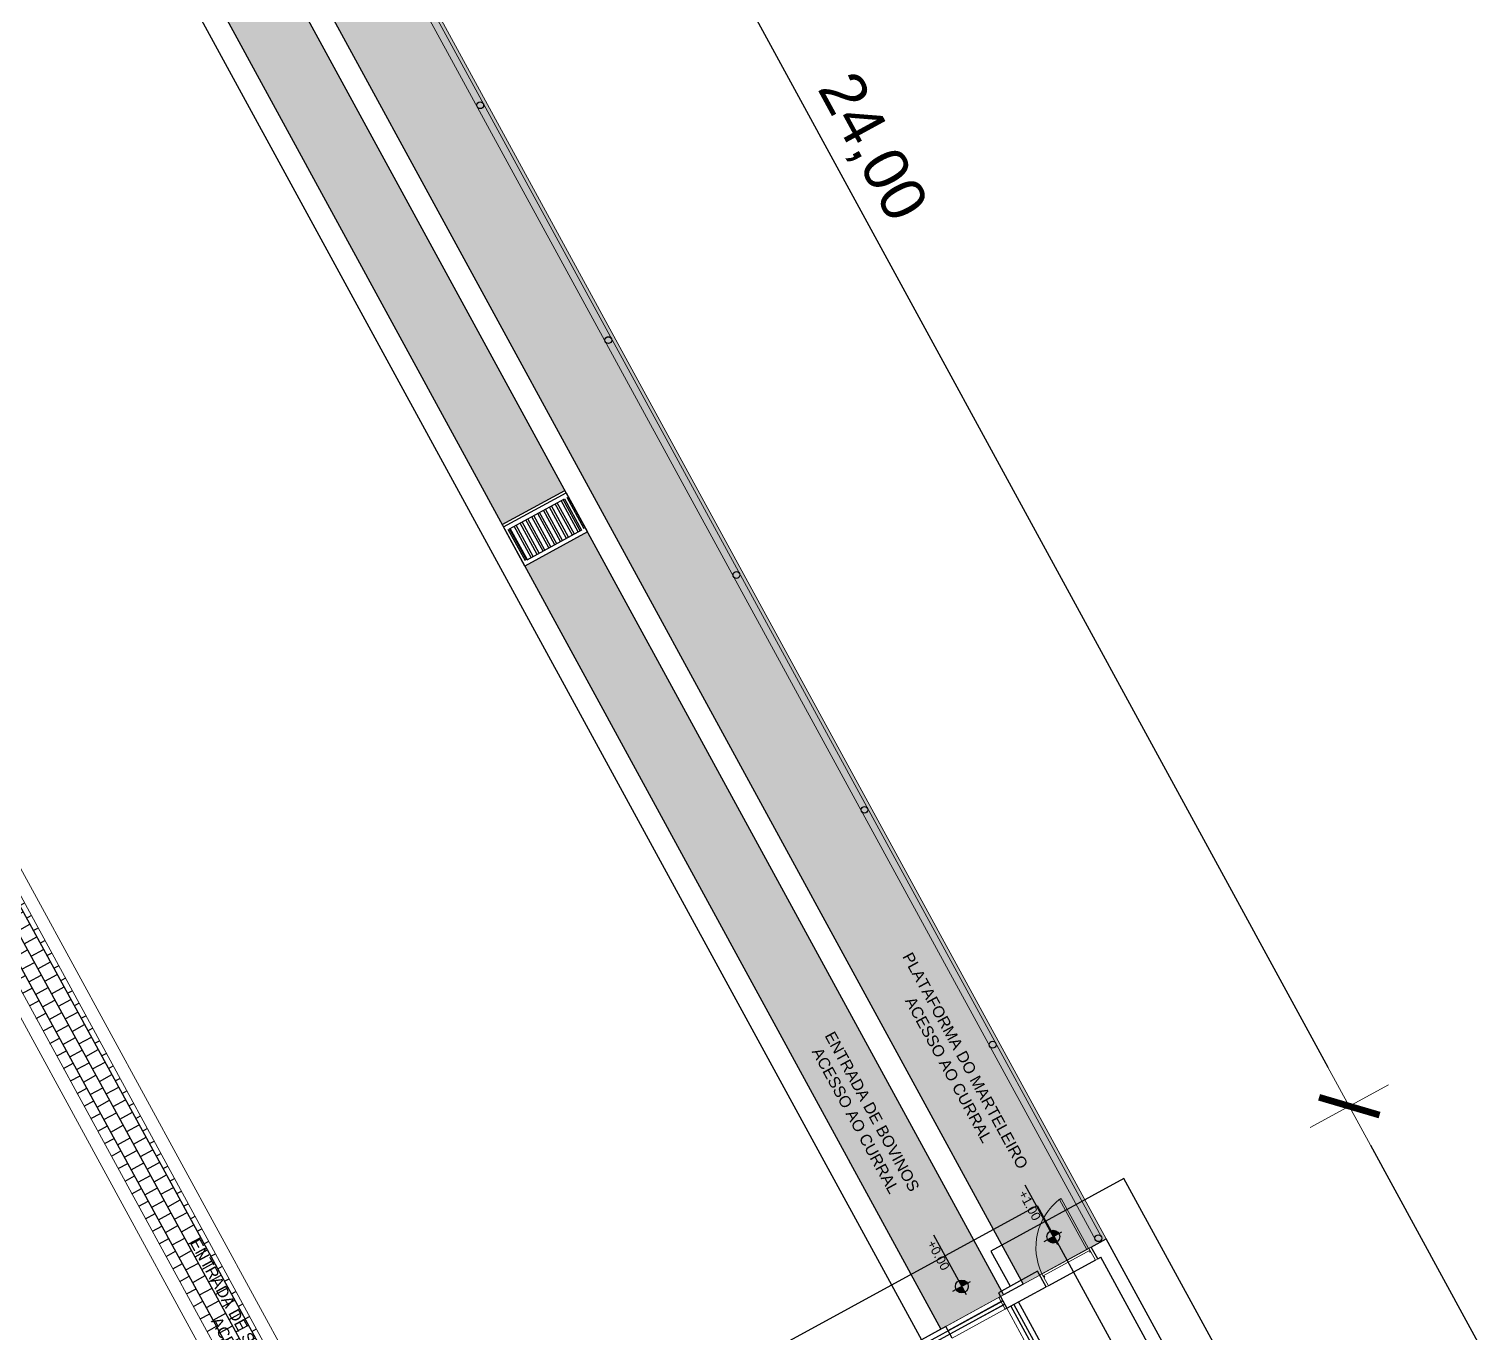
# Model space of a CAD drawing. Extents: x 622283 to 622521, y 9224861 to 9225135.
# Drawn here: x 622397.8 to 622414.07, y 9224994.43 to 9225009.06 of the extents above; entities that cross this region are included whole.
import ezdxf
from ezdxf.lldxf.tags import DXFTag

# ---------------------------------------------------------------- set-up
doc = ezdxf.new("R2010")
doc.units = 0
doc.header["$PDMODE"] = 32
doc.header["$PDSIZE"] = 2.4
for name, color, linetype, lineweight in [('A-COTAS', 12, 'Continuous', 9), ('A-ESQ-PORTAS', 2, 'Continuous', 18), ('A-ESTRUTURA', 164, 'Continuous', 30), ('A-HACHU', 9, 'Continuous', 0), ('A-PAREDE', 5, 'Continuous', 30), ('A-PROJEÇÃO', 251, 'DASHED', 13), ('A-VISTA01', 1, 'Continuous', 20), ('A-VISTA02', 2, 'Continuous', 15), ('A-VISTA03', 3, 'Continuous', 9), ('A-VISTA06', 6, 'Continuous', 0)]:
    doc.layers.add(name, color=color, linetype=linetype, lineweight=lineweight)
for name, color, linetype in [('A-PARDE', 5, 'Continuous'), ('A-PISO', 251, 'Continuous'), ('A_PROJEÇÃO', 7, 'DASHED'), ('G_HACHURA', 9, 'Continuous')]:
    doc.layers.add(name, color=color, linetype=linetype)
for name, color, linetype, true_color in [('A-TEXTO1', 7, 'Continuous', 0x000000), ('A_lay', 7, 'Continuous', 0x919191), ('PH-GRELHA_INT', 7, 'Continuous', 0x1f2df4)]:
    doc.layers.add(name, color=color, linetype=linetype, true_color=true_color)
doc.styles.add('A2 Arquitetos', font='arial.ttf')
doc.styles.add('Century Gothic', font='arial.ttf')
doc.styles.get("Standard").update_dxf_attribs({"font": 'arial.ttf', "height": 1})
tags = doc.linetypes.add('DASHED', pattern=[0.75, 0.5, -0.25]).pattern_tags.tags
tags[6:7] = [DXFTag(74, 4), DXFTag(75, 0), DXFTag(340, '0'), DXFTag(46, 0.0), DXFTag(50, 0.0), DXFTag(44, 0.0), DXFTag(45, 0.0)]
tags[4:5] = [DXFTag(74, 4), DXFTag(75, 0), DXFTag(340, '0'), DXFTag(46, 0.0), DXFTag(50, 0.0), DXFTag(44, 0.0), DXFTag(45, 0.0)]
doc.dimstyles.new('COTA_250', dxfattribs={"dimscale": 250, "dimtxt": 0.002, "dimasz": 0.00025, "dimexe": 0.00075, "dimexo": 0.00075, "dimgap": 0.0005, "dimtad": 1, "dimzin": 4, "dimdsep": 46, "dimtxsty": 'Century Gothic', "dimblk": 'PU-Tick', "dimcen": 0.001, "dimdle": 0.00075, "dimse1": 1, "dimse2": 1, "dimclrd": 256, "dimclre": 256, "dimclrt": 256, "dimadec": 0, "dimazin": 0, "dimtfac": 1, "dimtix": 1, "dimtmove": 0, "dimatfit": 3, "dimldrblk": 'DOT', "dimfxl": 1, "dimarcsym": 0})
pattern_1 = [(0, (0, 0), (0, 0.16), []), (90, (0, 0), (-0.08, 0.16), [0.16, -0.16])]

# ---------------------------------------------------------------- blocks, each defined once
blk = doc.blocks.new('Curbov')
at = {"layer": 'A-COTAS', "true_color": 0xd4d4d4}
h = blk.add_hatch(color=254, dxfattribs=at)
h.dxf.hatch_style = 1
h.paths.add_polyline_path([(208213.618, 9278627.765), (208213.671, 9278627.765), (208233.327, 9278627.765), (208233.327, 9278628.825), (208211.749, 9278628.825)])
at = {"layer": 'A-HACHU', "true_color": 0xc7c8ca}
h = blk.add_hatch(dxfattribs=at)
h.set_pattern_fill('AR-B88', color=9, scale=0.02)
h.set_pattern_definition(pattern_1)
h.paths.add_polyline_path([(208223.582, 9278626.715), (208233.327, 9278626.715), (208233.327, 9278627.515), (208223.582, 9278627.515)])
h.paths.add_polyline_path([(208214.082, 9278626.715), (208223.052, 9278626.715), (208223.052, 9278627.515), (208214.082, 9278627.515)])
at = {"layer": 'A-TEXTO1'}
h = blk.add_hatch(color=256, dxfattribs=at)
h.dxf.hatch_style = 1
h.paths.add_polyline_path([(208233.02, 9278628.388), (208233.02, 9278628.317), (208232.948, 9278628.317, -0.414214)])
h.paths.add_polyline_path([(208233.02, 9278628.317), (208233.092, 9278628.317, -0.414214), (208233.02, 9278628.245)])
h = blk.add_hatch(color=256, dxfattribs=at)
h.dxf.hatch_style = 1
h.paths.add_polyline_path([(208233.02, 9278627.221), (208233.02, 9278627.149), (208232.948, 9278627.149, -0.414214)])
h.paths.add_polyline_path([(208233.02, 9278627.149), (208233.092, 9278627.149, -0.414214), (208233.02, 9278627.077)])
at = {"layer": 'PH-GRELHA_INT', "lineweight": 30}
h = blk.add_hatch(dxfattribs=at)
h.set_pattern_fill('ANSI32', color=256, scale=0.2, angle=135)
h.set_pattern_definition([(180, (0, 0), (-7e-18, -0.075), []), (180, (-0.025, 0.025), (-7e-18, -0.075), [])])
h.paths.add_polyline_path([(208223.132, 9278627.515), (208223.532, 9278627.515), (208223.532, 9278626.715), (208223.132, 9278626.715)])
at = {"layer": 'A-PAREDE'}
for p, q in [((208213.671, 9278627.765), (208233.327, 9278627.765)), ((208213.671, 9278627.515), (208233.327, 9278627.515)), ((208213.671, 9278626.715), (208233.327, 9278626.715)), ((208213.671, 9278626.465), (208233.327, 9278626.465))]:
    blk.add_line(p, q, dxfattribs=at)
for points in [[(208233.327, 9278627.765), (208233.327, 9278627.515)], [(208233.327, 9278626.715), (208233.327, 9278626.465)]]:
    blk.add_lwpolyline(points, dxfattribs=at)
for centre in [(208218.805, 9278628.75), (208221.805, 9278628.75), (208224.805, 9278628.75), (208227.805, 9278628.75), (208230.805, 9278628.75), (208233.278, 9278628.752)]:
    blk.add_circle(centre, 0.0381, dxfattribs=at)
at = {"layer": 'A-TEXTO1'}
for p, q in [((208233.02, 9278628.424), (208233.02, 9278628.197)), ((208233.127, 9278628.317), (208232.364, 9278628.317)), ((208233.127, 9278627.149), (208232.364, 9278627.149)), ((208233.02, 9278627.256), (208233.02, 9278627.029))]:
    blk.add_line(p, q, dxfattribs=at)
for centre in [(208233.02, 9278628.317), (208233.02, 9278627.149)]:
    blk.add_circle(centre, 0.0719, dxfattribs=at)
at = {"layer": 'A-VISTA01'}
blk.add_line((208211.749, 9278628.825), (208233.327, 9278628.825), dxfattribs=at)
for points in [[(208233.327, 9278628.825), (208233.327, 9278628.675)], [(208233.327, 9278627.765), (208233.327, 9278628.675)]]:
    blk.add_lwpolyline(points, dxfattribs=at)
at = {"layer": 'A-VISTA02'}
for p, q in [((208233.278, 9278628.79), (208213.623, 9278628.789)), ((208233.278, 9278628.714), (208213.623, 9278628.712))]:
    blk.add_line(p, q, dxfattribs=at)
at = {"layer": 'A-VISTA06'}
blk.add_lwpolyline([(208233.327, 9278627.515), (208233.327, 9278626.715)], dxfattribs=at)
at = {"layer": 'PH-GRELHA_INT', "lineweight": 30}
for p, q in [((208223.052, 9278626.715), (208223.052, 9278627.515)), ((208223.082, 9278626.715), (208223.082, 9278627.515))]:
    blk.add_line(p, q, dxfattribs=at)
for points in [[(208223.082, 9278627.515), (208223.582, 9278627.515), (208223.582, 9278626.715), (208223.082, 9278626.715)], [(208223.132, 9278627.465), (208223.532, 9278627.465), (208223.532, 9278626.765), (208223.132, 9278626.765)]]:
    blk.add_lwpolyline(points, close=True, dxfattribs=at)
at = {"layer": 'A-TEXTO1', "ltscale": 0.0005, "style": 'A2 Arquitetos'}
for s, p in [('+1.00', (208232.406, 9278628.202)), ('+0.00', (208232.406, 9278627.035))]:
    blk.add_text(s, height=0.102, dxfattribs=at).set_placement(p)
at = {"layer": 'A-TEXTO1', "ltscale": 0.0005, "char_height": 0.1275, "attachment_point": 9, "style": 'A2 Arquitetos'}
for s, insert in [('\\pxqc;PLATAFORMA DO MARTELEIRO\\PACESSO AO CURRAL', (208232.364, 9278628.118)), ('\\pxqc;ENTRADA DE BOVINOS\\PACESSO AO CURRAL', (208232.364, 9278626.928))]:
    blk.add_mtext_dynamic_manual_height_columns(s, width=3.0969, gutter_width=30.315, heights=[0], dxfattribs=dict(at, insert=insert))
blk = doc.blocks.new('Reservatorio_Inferior')
at = {"layer": 'A-TEXTO1'}
h = blk.add_hatch(color=256, dxfattribs=at)
h.dxf.hatch_style = 1
h.paths.add_polyline_path([(207768.311, 9278556.651), (207768.311, 9278556.58), (207768.383, 9278556.58, 0.414214)])
h.paths.add_polyline_path([(207768.311, 9278556.58), (207768.239, 9278556.58, 0.414214), (207768.311, 9278556.508)])
at = {"layer": 'A-PAREDE'}
blk.add_lwpolyline([(207767.526, 9278554.959), (207771.526, 9278554.959), (207771.526, 9278558.959), (207767.526, 9278558.959)], close=True, dxfattribs=at)
at = {"layer": 'A-TEXTO1'}
for p, q in [((207768.204, 9278556.58), (207768.852, 9278556.58)), ((207768.311, 9278556.687), (207768.311, 9278556.46))]:
    blk.add_line(p, q, dxfattribs=at)
blk.add_circle((207768.311, 9278556.58), 0.0719, dxfattribs=at)
at = {"layer": 'A_PROJEÇÃO'}
for p, q in [((207767.726, 9278558.959), (207767.726, 9278554.959)), ((207769.426, 9278558.959), (207769.426, 9278554.959)), ((207769.626, 9278558.959), (207769.626, 9278554.959)), ((207771.326, 9278554.959), (207771.326, 9278558.959)), ((207771.526, 9278558.759), (207767.526, 9278558.759)), ((207767.526, 9278557.059), (207771.526, 9278557.059)), ((207767.526, 9278556.859), (207771.526, 9278556.859)), ((207767.526, 9278555.159), (207771.526, 9278555.159))]:
    blk.add_line(p, q, dxfattribs=at)
at = {"layer": 'A-TEXTO1', "insert": (207768.747, 9278556.47), "char_height": 0.1, "attachment_point": 7}
blk.add_mtext_dynamic_manual_height_columns('\\pxsm1.5,qr;{\\fArial|b0|i0|c0|p34;+0.75}', width=0.1, gutter_width=30.315, heights=[0], dxfattribs=at)
at = {"layer": 'A-TEXTO1', "ltscale": 0.0005, "insert": (207767.686, 9278555.548), "char_height": 0.1275, "attachment_point": 7, "style": 'A2 Arquitetos'}
blk.add_mtext_dynamic_manual_height_columns('\\pxqc;BASE PARA RESERVATÓRIO INFERIOR DE ÁGUA\\P{\\H0.78431x;Volume Útil: 25.00 m³}', width=1.78867, gutter_width=30.315, heights=[0], dxfattribs=at)
blk = doc.blocks.new('Curral_Suino_Caprino')
at = {"layer": 'A_lay', "true_color": 0xa1a1a1}
h = blk.add_hatch(dxfattribs=at)
h.set_pattern_fill('AR-B88', color=253, scale=0.02)
h.set_pattern_definition(pattern_1)
h.paths.add_polyline_path([(207848.751, 9278549.54), (207839.078, 9278549.54), (207839.078, 9278550.04), (207848.751, 9278550.04)])
at = {"layer": 'A-VISTA01'}
for p, q in [((207849.051, 9278550.19), (207839.078, 9278550.19)), ((207849.051, 9278550.04), (207839.078, 9278550.04)), ((207839.078, 9278549.54), (207849.124, 9278549.54)), ((207849.106, 9278549.39), (207839.078, 9278549.39))]:
    blk.add_line(p, q, dxfattribs=at)
at = {"layer": 'A-TEXTO1', "ltscale": 0.0005, "extrusion": (0, 0, -1), "insert": (207840.27, 9278549.972), "char_height": 0.1275, "attachment_point": 3, "text_direction": (-1, 0, 0), "style": 'A2 Arquitetos'}
blk.add_mtext_dynamic_manual_height_columns('\\pxqc;ENTRADA DE SUÍNOS/CAPRINOS/OVINOS ACESSO AO CURRAL', width=3.81871, gutter_width=30.315, heights=[0], dxfattribs=at)
blk = doc.blocks.new('Galpão_2.0')
at = {"layer": 'A-ESQ-PORTAS'}
for p, q in [((208355.523, 9278624.891), (208355.523, 9278624.911)), ((208356.163, 9278624.911), (208355.523, 9278624.911)), ((208356.163, 9278624.891), (208355.523, 9278624.891)), ((208356.163, 9278624.947), (208356.163, 9278624.917)), ((208356.163, 9278624.917), (208356.198, 9278624.917)), ((208356.163, 9278624.917), (208356.198, 9278624.917)), ((208356.163, 9278624.911), (208356.163, 9278624.891)), ((208356.198, 9278624.917), (208356.198, 9278624.907)), ((208356.198, 9278624.907), (208356.208, 9278624.907)), ((208356.208, 9278624.907), (208356.208, 9278624.917)), ((208356.208, 9278624.917), (208356.313, 9278624.917)), ((208356.313, 9278624.917), (208356.313, 9278624.947)), ((208356.163, 9278624.287), (208356.163, 9278624.317)), ((208356.163, 9278624.317), (208356.198, 9278624.317)), ((208356.198, 9278624.327), (208356.208, 9278624.327)), ((208356.198, 9278624.317), (208356.198, 9278624.327)), ((208356.208, 9278624.327), (208356.208, 9278624.317)), ((208356.208, 9278624.317), (208356.313, 9278624.317)), ((208356.313, 9278624.317), (208356.313, 9278624.287)), ((208356.213, 9278623.787), (208356.213, 9278623.087)), ((208356.263, 9278623.787), (208356.263, 9278623.087))]:
    blk.add_line(p, q, dxfattribs=at)
at = {"layer": 'A-ESQ-PORTAS', "linetype": 'Continuous', "const_width": 0.001}
blk.add_lwpolyline([(208356.158, 9278624.914, -1), (208356.164, 9278624.914, -1)], format="xyb", close=True, dxfattribs=at)
at = {"layer": 'A-ESTRUTURA'}
blk.add_lwpolyline([(208356.113, 9278624.287), (208356.113, 9278623.787), (208356.313, 9278623.787), (208356.313, 9278624.287)], close=True, dxfattribs=at)
at = {"layer": 'A-PARDE'}
blk.add_line((208356.313, 9278625.137), (208356.313, 9278625.137), dxfattribs=at)
at = {"layer": 'A-PAREDE'}
for p, q in [((208356.163, 9278624.947), (208356.163, 9278625.137)), ((208356.313, 9278624.947), (208356.163, 9278624.947)), ((208359.01, 9278624.987), (208356.313, 9278624.987)), ((208356.313, 9278624.947), (208356.313, 9278624.987)), ((208356.313, 9278623.087), (208356.163, 9278623.087)), ((208356.163, 9278623.087), (208356.163, 9278616.287))]:
    blk.add_line(p, q, dxfattribs=at)
blk.add_lwpolyline([(208359.16, 9278625.137), (208356.163, 9278625.137)], dxfattribs=at)
at = {"layer": 'A-PISO'}
blk.add_line((208356.313, 9278624.917), (208356.313, 9278624.317), dxfattribs=at)
at = {"layer": 'A-PROJEÇÃO', "ltscale": 50}
for p, q in [((208356.163, 9278624.917), (208356.163, 9278624.317)), ((208356.188, 9278624.917), (208356.188, 9278624.317))]:
    blk.add_line(p, q, dxfattribs=at)
blk.add_arc((208356.2, 9278625.003), 0.687, 189.4446, 266.8656, dxfattribs=at)
at = {"layer": 'A-VISTA03'}
for p, q in [((208356.163, 9278623.787), (208356.163, 9278623.087)), ((208356.313, 9278623.787), (208356.313, 9278623.087)), ((208359.01, 9278623.787), (208356.313, 9278623.787))]:
    blk.add_line(p, q, dxfattribs=at)
blk.add_lwpolyline([(208356.163, 9278623.787), (208356.163, 9278623.767), (208356.313, 9278623.767), (208356.313, 9278623.787)], dxfattribs=at)
at = {"layer": 'A_PROJEÇÃO'}
for p, q in [((208355.663, 9278623.937), (208356.113, 9278623.937)), ((208359.16, 9278623.937), (208356.313, 9278623.937))]:
    blk.add_line(p, q, dxfattribs=at)
at = {"layer": 'A_PROJEÇÃO', "color": 7, "linetype": 'Continuous'}
for p, q in [((208356.313, 9278623.877), (208361.138, 9278623.877)), ((208356.313, 9278623.877), (208359.04, 9278623.877)), ((208356.218, 9278620.057), (208356.218, 9278623.787)), ((208356.258, 9278620.057), (208356.258, 9278623.787)), ((208356.313, 9278623.837), (208361.138, 9278623.837)), ((208356.313, 9278623.837), (208359.04, 9278623.837))]:
    blk.add_line(p, q, dxfattribs=at)
at = {"layer": 'A_PROJEÇÃO'}
blk.add_lwpolyline([(208359.61, 9278623.937), (208359.61, 9278625.637), (208355.663, 9278625.637), (208355.663, 9278623.937)], dxfattribs=at)
blk.add_lwpolyline([(208382.038, 9278614.032), (208355.463, 9278614.032), (208355.463, 9278624.637), (208382.038, 9278624.637)], close=True, dxfattribs=at)
blk = doc.blocks.new('PU-Tick')
for p, q in [((0, -1), (0, 1)), ((1, 0), (-1, 0))]:
    blk.add_line(p, q)
at = {"color": 0, "linetype": 'ByBlock', "const_width": 0.15}
blk.add_lwpolyline([(-0.5, -0.5), (0.5, 0.5)], dxfattribs=at)
blk = doc.blocks.new('*D704')
at = {"layer": 'A-COTAS', "lineweight": -2, "transparency": 16777216}
blk.add_line((74.685, 70.94), (97.695, 70.94), dxfattribs=at)
at = {"layer": 'Defpoints', "color": 0, "transparency": 16777216}
for p in [(74.185, 70.94), (98.195, 70.94), (98.195, 67.834)]:
    blk.add_point(p, dxfattribs=at)
at = {"layer": 'A-COTAS', "lineweight": -2, "transparency": 16777216, "xscale": 0.5, "yscale": 0.5, "zscale": 0.5, "rotation": 180}
blk.add_blockref('PU-Tick', (74.185, 70.94), dxfattribs=at)
at = {"layer": 'A-COTAS', "lineweight": -2, "transparency": 16777216, "xscale": 0.5, "yscale": 0.5, "zscale": 0.5}
blk.add_blockref('PU-Tick', (98.195, 70.94), dxfattribs=at)
at = {"layer": 'A-COTAS', "transparency": 16777216, "insert": (86.19, 71.366), "char_height": 0.5, "attachment_point": 5, "style": 'Century Gothic'}
blk.add_mtext('24,00', dxfattribs=at)
blk = doc.blocks.new('_Dot')
at = {"layer": 'G_HACHURA', "color": 0, "lineweight": -2}
blk.add_line((-0.5, 0), (-1, 0), dxfattribs=at)
at = {"layer": 'G_HACHURA', "color": 0, "const_width": 0.5}
blk.add_lwpolyline([(-0.25, 0, 1), (0.25, 0, 1)], format="xyb", close=True, dxfattribs=at)
blk = doc.blocks.new('*D708')
at = {"layer": 'A-COTAS', "lineweight": -2, "transparency": 16777216}
blk.add_line((98.695, 70.94), (108.283, 70.94), dxfattribs=at)
at = {"layer": 'Defpoints', "color": 0, "transparency": 16777216}
for p in [(108.783, 73.144), (108.783, 70.94), (98.195, 67.834)]:
    blk.add_point(p, dxfattribs=at)
at = {"layer": 'A-COTAS', "lineweight": -2, "transparency": 16777216, "xscale": 0.5, "yscale": 0.5, "zscale": 0.5, "rotation": 180}
blk.add_blockref('PU-Tick', (98.195, 70.94), dxfattribs=at)
at = {"layer": 'A-COTAS', "lineweight": -2, "transparency": 16777216, "xscale": 0.5, "yscale": 0.5, "zscale": 0.5}
blk.add_blockref('PU-Tick', (108.783, 70.94), dxfattribs=at)
at = {"layer": 'A-COTAS', "transparency": 16777216, "insert": (103.489, 71.366), "char_height": 0.5, "attachment_point": 5, "style": 'Century Gothic'}
blk.add_mtext('10,60', dxfattribs=at)
blk = doc.blocks.new('A$Ce07cc1b0')
at = {"color": 6}
blk.add_blockref('Curbov', (-208135.131, -9278560.992), dxfattribs=at)
at = {"layer": 'A-PAREDE'}
for name, p in [('Galpão_2.0', (-208257.967, -9278557.304)), ('Reservatorio_Inferior', (-207676.148, -9278503.058))]:
    blk.add_blockref(name, p, dxfattribs=at)
at = {"layer": 'A-PAREDE', "xscale": -1, "rotation": 359.9999999998639}
blk.add_blockref('Curral_Suino_Caprino', (207937.289, -9278491.056), dxfattribs=at)
at = {"layer": 'A-COTAS'}
for base, p1, p2, text, picture, middle in [((108.783, 70.94), (98.195, 67.834), (108.783, 73.144), '10,60', '*D708', (103.489, 71.366)), ((98.195, 70.94), (74.185, 70.94), (98.195, 67.834), '24,00', '*D704', (86.19, 71.366))]:
    dim = blk.add_linear_dim(base=base, p1=p1, p2=p2, text=text, dimstyle='COTA_250', override={"dimasz": 0.002, "dimdle": 0.001}, dxfattribs=at)
    dim.commit()
    dim.dimension.update_dxf_attribs({"geometry": picture, "text_midpoint": middle})

msp = doc.modelspace()

# ---------------------------------------------------------------- block references
at = {"rotation": 298.6104596680653}
msp.add_blockref('A$Ce07cc1b0', (622303.313, 9225049.213), dxfattribs=at)

# ---------------------------------------------------------------- texts
at = {"layer": 'A-TEXTO1', "insert": (622441.875, 9225001.12), "char_height": 4, "attachment_point": 9, "rotation": 299.0286}
msp.add_mtext_dynamic_manual_height_columns('TERRAS BARTOLOMEU GUARRIDO DE LACERDA', width=72.52, gutter_width=156.558, heights=[0], dxfattribs=at)

doc.saveas('drawing.dxf')
